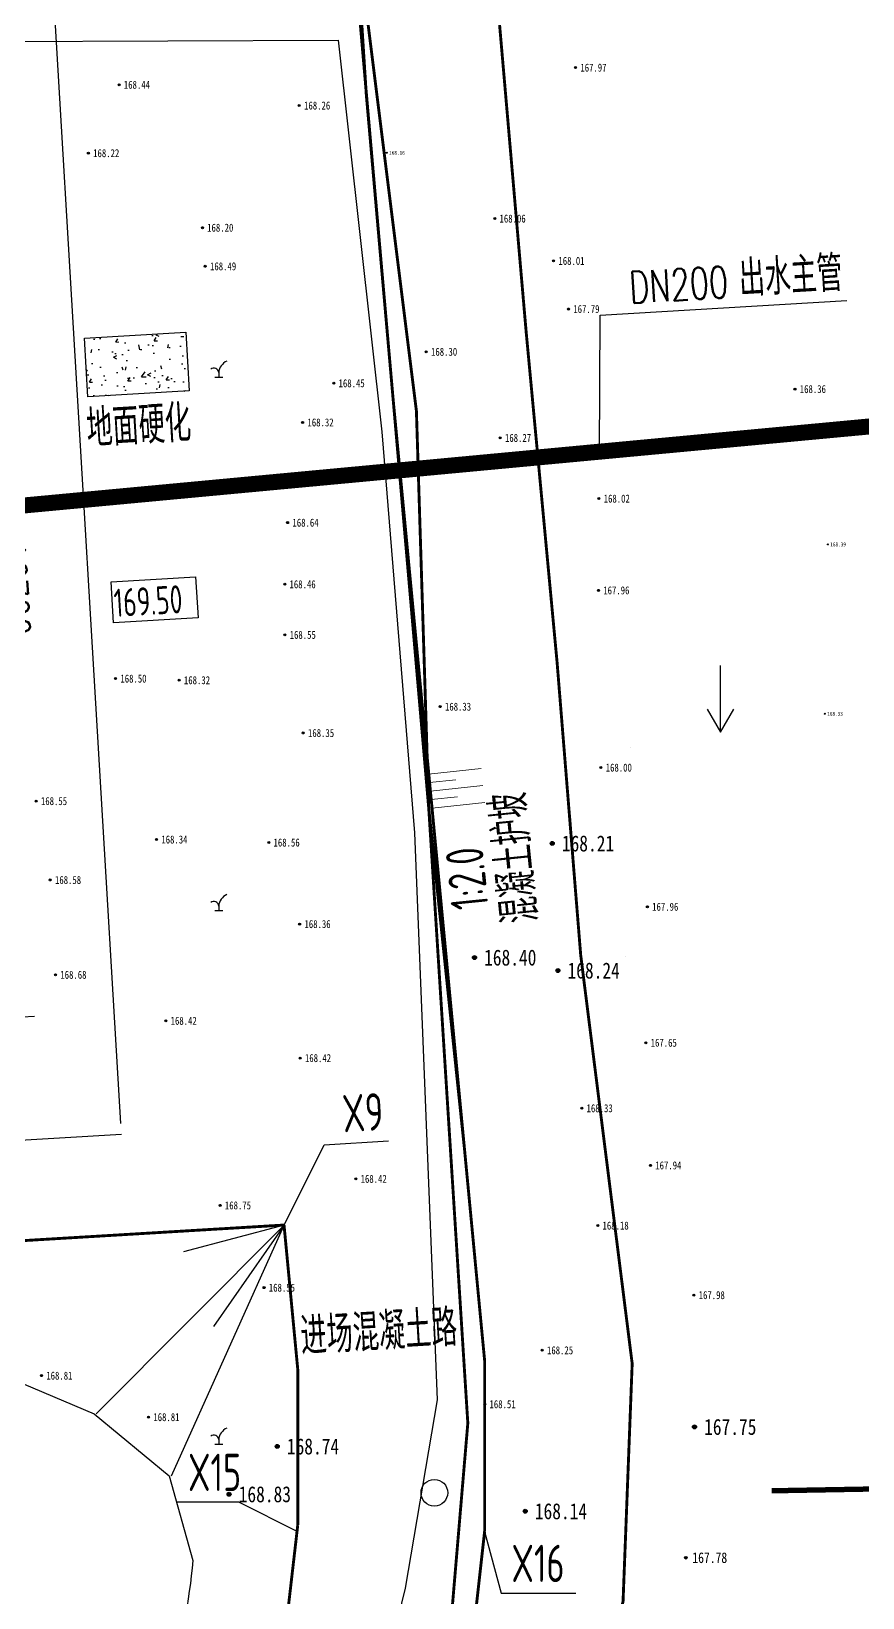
# Model space of a CAD drawing. Header units: millimetres. Extents: x -725 to 2274960, y -506 to 2980382.
# Drawn here: x 574360.82 to 574376.39, y 2880452.49 to 2880481.85 of the extents above; entities that cross this region are included whole.
import ezdxf
from ezdxf.enums import TextEntityAlignment as Align

# ---------------------------------------------------------------- set-up
doc = ezdxf.new("R2010")
doc.units = ezdxf.units.MM
doc.header["$LTSCALE"] = 1000
doc.linetypes.add('DASH', pattern=[0.35, 0.25, -0.1])
for name, color, linetype in [('DIM_COOR', 3, 'Continuous'), ('DIM_LEAD', 3, 'Continuous'), ('DLSS', 8, 'Continuous'), ('GCD', 8, 'Continuous'), ('GXYZ', 8, 'Continuous'), ('SXSS', 5, 'Continuous'), ('TWT_DIM', 3, 'Continuous'), ('YHG_文字', 7, 'Continuous'), ('YHJ_剖面_梁板', 4, 'Continuous'), ('ZBTZ', 8, 'Continuous')]:
    doc.layers.add(name, color=color, linetype=linetype)
doc.layers.add('文字', color=4, linetype='Continuous', lineweight=0)
doc.layers.add('管', color=1, linetype='Continuous', lineweight=30)
doc.styles.add('_TCH_DIM', font='SIMPLEX', dxfattribs={"bigfont": 'GBCBIG'})
doc.styles.add('_TCH_DIM_T3', font='SIMPLEX', dxfattribs={"width": 0.705882, "bigfont": 'GBCBIG'})
doc.styles.add('TSSD_Rein', font='tssdeng.shx', dxfattribs={"width": 0.7, "bigfont": 'hztxt.shx'})
doc.linetypes.add('1161', pattern='A,0,[149,AAA.SHX,S=0.15,R=0,X=0,Y=0],-1.6', length=1.6)
doc.dimstyles.new('_TWT_ARCH_M_M&&0', dxfattribs={"dimtxt": 0.595, "dimasz": 0.2, "dimexe": 0.5, "dimexo": 0.6, "dimgap": 0.2525, "dimtad": 1, "dimdec": 0, "dimlfac": 1000, "dimzin": 0, "dimdsep": 46, "dimtxsty": '_TCH_DIM_T3', "dimblk": 'ARCHTICK', "dimcen": 0.09, "dimclrt": 7, "dimazin": 2, "dimtfac": 1, "dimtdec": 0, "dimtix": 1, "dimtmove": 2, "dimatfit": 3, "dimfxl": 75, "dimtolj": 1, "dimtzin": 0, "dimarcsym": 0})

# ---------------------------------------------------------------- blocks, each defined once
blk = doc.blocks.new('gc170')
at = {"linetype": 'Continuous'}
blk.add_circle((0, 0), 0.5, dxfattribs=at)
blk = doc.blocks.new('gc120')
for p, q in [((0, 0), (0, 2.5)), ((-0.5, 0.866), (0, 0)), ((0, 0), (0.5, 0.866))]:
    blk.add_line(p, q)
blk = doc.blocks.new('gc200')
h = blk.add_hatch(color=256)
edge = h.paths.add_edge_path()
edge.add_arc((0, 0), 0.25, 0, 360)
blk.add_circle((0, 0), 0.25)
blk = doc.blocks.new('GFSDAFSAFSDAGDS')
at = {"layer": '文字'}
for p, q in [((2454556, 2893653), (2455545, 2893653)), ((2455050, 2893493), (2455545, 2893493)), ((2454556, 2893332), (2455545, 2893332)), ((2455050, 2893172), (2455545, 2893172)), ((2454556, 2893012), (2455545, 2893012))]:
    blk.add_line(p, q, dxfattribs=at)
blk = doc.blocks.new('_ArchTick')
at = {"color": 0, "linetype": 'ByBlock', "const_width": 0.4}
blk.add_lwpolyline([(-0.5, -0.5), (0.5, 0.5)], dxfattribs=at)
blk = doc.blocks.new('*D200')
at = {"layer": 'Defpoints', "color": 0, "linetype": 'Continuous', "transparency": 16777216}
for p in [(574357.767, 2880479.932), (574360.384, 2880463.358), (574358.756, 2880463.261)]:
    blk.add_point(p, dxfattribs=at)
at = {"layer": 'TWT_DIM', "color": 0, "linetype": 'Continuous', "lineweight": -2, "transparency": 16777216}
for p, q in [((574358.366, 2880479.967), (574359.894, 2880480.058)), ((574359.395, 2880480.029), (574360.384, 2880463.358)), ((574359.355, 2880463.297), (574360.884, 2880463.388))]:
    blk.add_line(p, q, dxfattribs=at)
at = {"layer": 'TWT_DIM', "color": 0, "linetype": 'Continuous', "lineweight": -2, "transparency": 16777216, "xscale": 0.2, "yscale": 0.2, "zscale": 0.2}
for p, rotation in [((574359.395, 2880480.029), 93.39577539957217), ((574360.384, 2880463.358), 273.3957753995722)]:
    blk.add_blockref('_ArchTick', p, dxfattribs=dict(at, rotation=rotation))
at = {"layer": 'TWT_DIM', "color": 7, "linetype": 'Continuous', "transparency": 16777216, "insert": (574360.458, 2880471.403), "char_height": 0.595, "attachment_point": 5, "rotation": 273.3958, "style": '_TCH_DIM_T3'}
blk.add_mtext('\\A1;16700', dxfattribs=at)

msp = doc.modelspace()

# ---------------------------------------------------------------- hatches: boundary and pattern name
h = msp.add_hatch()
h.set_pattern_fill('混凝土', color=8, scale=0.1, angle=3.4)
h.set_pattern_definition([(56.800000016, (3.0305, 0.18005), (0.71964472346, 0.02261574654), [0.075, -0.825]), (1.800000016, (3.0305, 0.18005), (-0.22683782225, 0.73047213566), [0.06, -0.66]), (107.251400016, (3.0905, 0.1819), (0.49280748426, 0.75308749183), [0.06374019, -0.701142112]), (52.984200016, (3.00685, 0.3786), (1.07933165826, -0.03798909656), [0.1125, -1.2375]), (103.435600016, (3.0968, 0.3755), (0.8127484065, 1.07793322023), [0.095610288, -1.051713]), (357.984200016, (3.0068, 0.3786), (0.812747565, 1.0779338551), [0.09, -0.99]), (27.800000016, (3.11206, 0.34083), (0.64037978876, -0.32911050748), [0.075, -0.825]), (332.800000016, (3.1121, 0.3408), (0.15574308903, 0.74885848383), [0.06, -0.66]), (78.251400016, (3.1654, 0.3134), (0.79612319848, 0.41974735226), [0.06374019, -0.701142112]), (44.300000016, (3.03053, 0.18005), (-0.0273416365, 0.33199188983), [0, -0.652, 0, -0.67, 0, -0.6625]), (14.300000016, (3.03053, 0.18005), (0.21451906496, 0.422785703128), [0, -0.382, 0, -0.637, 0, -0.2525]), (334.300000016, (2.8091, 0.15364), (0.53273785288, 0.040810485294), [0, -0.25, 0, -0.78, 0, -1.035]), (324.300000016, (2.7098, 0.1418), (0.56723092376, 0.16845235152), [0, -0.325, 0, -0.518, 0, -0.735])])
h.paths.add_polyline_path([(574361.8166, 2880476.0918), (574363.7163, 2880476.2047), (574363.7814, 2880475.1079), (574361.8818, 2880474.995)])

# ---------------------------------------------------------------- linework, layer by layer
at = {"color": 8, "linetype": 'Continuous', "lineweight": -3}
for p, q in [((574364.3321, 2880475.449, 162.2708), (574364.3321, 2880475.3657, 162.2708)), ((574364.2571, 2880475.3657, 162.2708), (574364.4071, 2880475.3657, 162.2708)), ((574364.3321, 2880465.449, 163.0127), (574364.3321, 2880465.3657, 163.0127)), ((574364.2571, 2880465.3657, 163.0127), (574364.4071, 2880465.3657, 163.0127)), ((574364.3321, 2880455.449, 162.8464), (574364.3321, 2880455.3657, 162.8464)), ((574364.2571, 2880455.3657, 162.8464), (574364.4071, 2880455.3657, 162.8464))]:
    msp.add_line(p, q, dxfattribs=at)
at = {"color": 8, "lineweight": -3}
for centre, major_axis, start_param, end_param in [((574364.2386, 2880475.4407, 162.2708), (0.0664, 0.0664), 5.5868072, 7.7135819), ((574364.6075, 2880475.4186, 162.2708), (-0.1959, 0.1959), -0.3156866, 0.6755213), ((574364.2386, 2880465.4407, 163.0127), (0.0664, 0.0664), 5.5868072, 7.7135819), ((574364.6075, 2880465.4186, 163.0127), (-0.1959, 0.1959), -0.3156866, 0.6755213), ((574364.2386, 2880455.4407, 162.8464), (0.0664, 0.0664), 5.5868072, 7.7135819), ((574364.6075, 2880455.4186, 162.8464), (-0.1959, 0.1959), -0.3156866, 0.6755213)]:
    msp.add_ellipse(centre, major_axis=major_axis, ratio=1, start_param=start_param, end_param=end_param, dxfattribs=at)
at = {"layer": 'DIM_COOR', "color": 3}
for p, q in [((574371.4758, 2880476.5268), (574376.1013, 2880476.8016)), ((574371.4628, 2880473.9123), (574371.4758, 2880476.5268))]:
    msp.add_line(p, q, dxfattribs=at)
at = {"layer": 'DIM_COOR', "color": 3, "lineweight": -2, "const_width": 0.08}
msp.add_lwpolyline([(574371.465, 2880473.8724, 1), (574371.4606, 2880473.9522, 1)], format="xyb", close=True, dxfattribs=at)
at = {"layer": 'DIM_LEAD'}
for p, q in [((574366.3094, 2880460.9739), (574367.5147, 2880461.0455)), ((574365.5563, 2880459.4698), (574366.3094, 2880460.9739)), ((574364.707, 2880454.274), (574363.5477, 2880454.274)), ((574365.8048, 2880453.7267), (574364.707, 2880454.274)), ((574369.3134, 2880453.7267), (574369.6239, 2880452.5679)), ((574369.6239, 2880452.5679), (574371.0248, 2880452.5679))]:
    msp.add_line(p, q, dxfattribs=at)
at = {"layer": 'DLSS', "color": 4, "linetype": 'Continuous', "const_width": 0.054, "flags": 128}
for points in [[(574346.6099, 2880482.27), (574366.8857, 2880483.9782), (574367.0972, 2880480.6597), (574367.6226, 2880474.6898), (574368.2673, 2880467.2795), (574368.9385, 2880460.8742)], [(574365.5563, 2880459.4698), (574348.0251, 2880458.4217), (574346.6099, 2880482.27)]]:
    msp.add_lwpolyline(points, dxfattribs=at)
at = {"layer": 'DLSS', "color": 8, "linetype": 'Continuous', "const_width": 0.054, "flags": 128}
for points, elevation in [([(574366.8805, 2880483.9778), (574368.036, 2880474.7285), (574368.2673, 2880467.2795), (574368.999, 2880455.7573), (574368.6132, 2880451.1885), (574367.0643, 2880446.1121), (574364.8073, 2880442.2896), (574360.4707, 2880437.0701), (574357.7868, 2880433.9836), (574355.2308, 2880431.4189), (574354.4106, 2880427.6954), (574354.3379, 2880423.243)], 162.2635), ([(574359.2228, 2880425.4819), (574358.2698, 2880427.8717), (574359.2563, 2880431.7077), (574363.2207, 2880435.9326), (574367.6088, 2880441.19), (574369.8975, 2880445.9389), (574371.9064, 2880452.4099), (574372.0776, 2880456.873), (574371.1134, 2880464.5291), (574370.6704, 2880470.0239), (574370.0912, 2880476.2164), (574369.4048, 2880484.1533)], 162.4274)]:
    msp.add_lwpolyline(points, dxfattribs=dict(at, elevation=elevation))
at = {"layer": 'DLSS', "color": 4, "linetype": 'Continuous', "const_width": 0.054, "elevation": 162.4274, "flags": 128}
for points in [[(574366.8144, 2880483.9293), (574367.6033, 2880474.9095), (574369.3134, 2880456.9323), (574369.3134, 2880453.7267, -0.1597663), (574363.3736, 2880438.9452, 0.2592604), (574358.8803, 2880425.3007, 0.2592604)], [(574365.5563, 2880459.4698), (574365.8134, 2880456.7662), (574365.8134, 2880453.8451, -0.1561449), (574360.8234, 2880441.3523, 0.2026448), (574354.3379, 2880423.243)]]:
    msp.add_lwpolyline(points, format="xyb", dxfattribs=at)
at = {"layer": 'SXSS', "linetype": 'Continuous', "elevation": 161.8079, "flags": 128}
for points in [[(574370.9339, 2880472.8882, 0.00000216, 0.00000216, 0), (574371.7075, 2880466.771, 0.00000216, 0.00000216, 0), (574372.543, 2880459.0351, 0.00000216, 0.00000216, 0), (574373.1047, 2880454.8352, 0.00000216, 0.00000216, 0), (574373.0764, 2880454.2357, 0.00000216, 0.00000216, 0), (574371.9129, 2880449.4063, 0.00000216, 0.00000216, 0), (574371.0065, 2880446.8567, 0.00000216, 0.00000216, 0), (574369.9768, 2880444.3642, 0.00000216, 0.00000216, 0), (574368.2994, 2880440.8784, 0.00000216, 0.00000216, 0), (574366.2885, 2880437.4863, 0.00000216, 0.00000216, 0), (574364.0156, 2880433.2576, 0.00000216, 0.00000216, 0), (574361.7755, 2880428.7237, 0.00000216, 0.00000216, 0), (574376.4349, 2880427.8509, 0.00000216, 0.00000216, 0), (574385.7516, 2880427.5636, 0.00000216, 0.00000216, 0), (574390.5759, 2880427.4419, 0.00000216, 0.00000216, 0), (574393.629, 2880427.6145, 0.00000216, 0.00000216, 0), (574397.2561, 2880428.954, 0.00000216, 0.00000216, 0), (574399.2874, 2880430.3843, 0.00000216, 0.00000216, 0), (574401.1267, 2880432.012, 0.00000216, 0.00000216, 0), (574403.2319, 2880434.7388, 0.00000216, 0.00000216, 0), (574405.6989, 2880439.5597, 0.00000216, 0.00000216, 0), (574410.4932, 2880451.9572, 0.00000216, 0.00000216, 0)], [(574371.4663, 2880472.9555, 0.00000216, 0.00000216, 0), (574372.2406, 2880466.8335, 0.00000216, 0.00000216, 0), (574373.0759, 2880459.0995, 0.00000216, 0.00000216, 0), (574373.6431, 2880454.8583, 0.00000216, 0.00000216, 0), (574373.61, 2880454.1595, 0.00000216, 0.00000216, 0), (574372.428, 2880449.2532, 0.00000216, 0.00000216, 0), (574371.5077, 2880446.6643, 0.00000216, 0.00000216, 0), (574370.467, 2880444.1452, 0.00000216, 0.00000216, 0), (574368.7729, 2880440.6247, 0.00000216, 0.00000216, 0), (574366.7559, 2880437.2223, 0.00000216, 0.00000216, 0), (574364.4927, 2880433.0116, 0.00000216, 0.00000216, 0), (574362.6151, 2880429.2113, 0.00000216, 0.00000216, 0), (574376.4591, 2880428.387, 0.00000216, 0.00000216, 0), (574385.7666, 2880428.1, 0.00000216, 0.00000216, 0), (574390.5675, 2880427.9789, 0.00000216, 0.00000216, 0), (574393.5184, 2880428.1458, 0.00000216, 0.00000216, 0), (574397.0044, 2880429.4332, 0.00000216, 0.00000216, 0), (574398.954, 2880430.8059, 0.00000216, 0.00000216, 0), (574400.7329, 2880432.3802, 0.00000216, 0.00000216, 0), (574402.7767, 2880435.0275, 0.00000216, 0.00000216, 0), (574405.2143, 2880439.7908, 0.00000216, 0.00000216, 0), (574409.7626, 2880451.6629, 0.00000216, 0.00000216, 0)]]:
    msp.add_lwpolyline(points, format="xyseb", dxfattribs=at)
at = {"layer": 'YHJ_剖面_梁板', "color": 8, "linetype": 'DASH', "ltscale": 5}
msp.add_lwpolyline([(574362.4969, 2880461.3735), (574361.2382, 2880482.5589), (574346.7914, 2880481.7006), (574337.2056, 2880483.7787), (574329.8959, 2880483.9267), (574325.8414, 2880483.6858), (574327.1261, 2880462.0616), (574341.6396, 2880462.9238), (574346.9792, 2880460.2499), (574362.5088, 2880461.1726)], dxfattribs=at)
at = {"layer": 'YHJ_剖面_梁板', "color": 42, "elevation": 162.4274}
msp.add_lwpolyline([(574369.4048, 2880484.1533), (574369.7673, 2880479.9614), (574370.3808, 2880473.1202), (574370.9243, 2880467.0589), (574371.1134, 2880464.5291), (574371.437, 2880461.9593), (574372.0776, 2880456.873), (574371.9064, 2880452.4099), (574370.4739, 2880447.6617), (574368.3867, 2880443.4703), (574365.3888, 2880439.4093), (574363.482, 2880437.0418), (574360.7869, 2880432.3737), (574359.6329, 2880428.9927), (574358.8803, 2880425.3007)], dxfattribs=at)
at = {"layer": 'YHJ_剖面_梁板'}
msp.add_lwpolyline([(574361.8166, 2880476.0918), (574363.7163, 2880476.2047), (574363.7814, 2880475.1079), (574361.8818, 2880474.995)], close=True, dxfattribs=at)
at = {"layer": 'YHJ_剖面_梁板', "color": 3}
msp.add_lwpolyline([(574362.3154, 2880471.5283), (574363.8991, 2880471.6224), (574363.945, 2880470.8496), (574362.3613, 2880470.7555)], close=True, dxfattribs=at)
at = {"layer": 'YHJ_剖面_梁板', "elevation": 162.4274}
msp.add_lwpolyline([(574365.5563, 2880459.4698), (574362.0405, 2880455.9312)], dxfattribs=at)
at = {"layer": 'YHJ_剖面_梁板'}
for points in [[(574363.4502, 2880454.772), (574365.5563, 2880459.4698)], [(574365.5563, 2880459.4698), (574363.6744, 2880458.9656)], [(574365.5563, 2880459.4698), (574364.234, 2880457.5687)]]:
    msp.add_lwpolyline(points, dxfattribs=at)
at = {"layer": 'YHJ_剖面_梁板', "color": 42}
msp.add_lwpolyline([(574340.6064, 2880458.412), (574344.5472, 2880456.9749), (574358.5458, 2880457.3924), (574361.998, 2880455.9287), (574363.4077, 2880454.7695)], dxfattribs=at)
msp.add_lwpolyline([(574363.4077, 2880454.7695), (574363.8488, 2880453.179, -0.0901909), (574362.6147, 2880448.7779), (574361.0053, 2880445.9902), (574356.8944, 2880439.0833), (574354.1096, 2880431.8814), (574353.182, 2880426.192), (574354.3379, 2880423.243)], format="xyb", dxfattribs=at)
at = {"layer": 'YHJ_剖面_梁板'}
msp.add_circle((589254.9496, 2837256.879), 143124.932, dxfattribs=at)
at = {"layer": 'ZBTZ', "linetype": '1161'}
for p, q in [((574344.3321, 2880481.5885, 162.3343), (574366.5682, 2880481.679, 162.3343)), ((574366.5682, 2880481.679, 162.3343), (574367.3877, 2880474.3362, 162.3343)), ((574367.3877, 2880474.3362, 162.3343), (574368.0016, 2880466.8244, 162.3343)), ((574368.0016, 2880466.8244, 162.3343), (574368.4233, 2880456.192, 162.3343)), ((574368.4233, 2880456.192, 162.3343), (574367.8232, 2880452.6624, 162.3343)), ((574367.8232, 2880452.6624, 162.3343), (574366.1704, 2880445.9523, 162.3343))]:
    msp.add_line(p, q, dxfattribs=at)
at = {"layer": 'ZBTZ', "linetype": 'Continuous', "const_width": 0.1, "elevation": 161.9955, "flags": 128}
msp.add_lwpolyline([(574374.6897, 2880454.4887), (574409.8999, 2880455.1167)], dxfattribs=at)
at = {"layer": '管', "color": 8, "linetype": 'Continuous', "lineweight": -2, "const_width": 0.3}
msp.add_lwpolyline([(574357.1863, 2880472.6307), (574380.6907, 2880474.8288)], dxfattribs=at)

# ---------------------------------------------------------------- block references
at = {"layer": 'GCD', "linetype": 'Continuous'}
ref = msp.add_blockref('gc200', (574371.017, 2880481.165, 167.972), dxfattribs=dict(at, xscale=0.075, yscale=0.075, zscale=0.075))
ref.add_attrib('height', '167.97', dxfattribs={"linetype": 'Continuous', "height": 0.15, "width": 0.8}).set_placement((574371.107, 2880481.165, 167.972), align=Align.MIDDLE_LEFT)
ref = msp.add_blockref('gc200', (574362.466, 2880480.844, 168.44), dxfattribs=dict(at, xscale=0.075, yscale=0.075, zscale=0.075))
ref.add_attrib('height', '168.44', dxfattribs={"linetype": 'Continuous', "height": 0.15, "width": 0.8}).set_placement((574362.556, 2880480.844, 168.44), align=Align.MIDDLE_LEFT)
ref = msp.add_blockref('gc200', (574365.842, 2880480.455, 168.262), dxfattribs=dict(at, xscale=0.075, yscale=0.075, zscale=0.075))
ref.add_attrib('height', '168.26', dxfattribs={"linetype": 'Continuous', "height": 0.15, "width": 0.8}).set_placement((574365.932, 2880480.455, 168.262), align=Align.MIDDLE_LEFT)
ref = msp.add_blockref('gc200', (574361.891, 2880479.562, 168.22), dxfattribs=dict(at, xscale=0.075, yscale=0.075, zscale=0.075))
ref.add_attrib('height', '168.22', dxfattribs={"linetype": 'Continuous', "height": 0.15, "width": 0.8}).set_placement((574361.981, 2880479.562, 168.22), align=Align.MIDDLE_LEFT)
ref = msp.add_blockref('gc200', (574367.479, 2880479.569, 168.162), dxfattribs=dict(at, xscale=0.0375, yscale=0.0375, zscale=0.0375))
ref.add_attrib('height', '168.16', dxfattribs={"linetype": 'Continuous', "height": 0.075, "width": 0.8}).set_placement((574367.524, 2880479.569, 168.162), align=Align.MIDDLE_LEFT)
ref = msp.add_blockref('gc200', (574369.503, 2880478.336, 168.064), dxfattribs=dict(at, xscale=0.075, yscale=0.075, zscale=0.075))
ref.add_attrib('height', '168.06', dxfattribs={"linetype": 'Continuous', "height": 0.15, "width": 0.8}).set_placement((574369.593, 2880478.336, 168.064), align=Align.MIDDLE_LEFT)
ref = msp.add_blockref('gc200', (574364.027, 2880478.165, 168.202), dxfattribs=dict(at, xscale=0.075, yscale=0.075, zscale=0.075))
ref.add_attrib('height', '168.20', dxfattribs={"linetype": 'Continuous', "height": 0.15, "width": 0.8}).set_placement((574364.117, 2880478.165, 168.202), align=Align.MIDDLE_LEFT)
ref = msp.add_blockref('gc200', (574364.08, 2880477.441, 168.485), dxfattribs=dict(at, xscale=0.075, yscale=0.075, zscale=0.075))
ref.add_attrib('height', '168.49', dxfattribs={"linetype": 'Continuous', "height": 0.15, "width": 0.8}).set_placement((574364.17, 2880477.441, 168.485), align=Align.MIDDLE_LEFT)
ref = msp.add_blockref('gc200', (574370.606, 2880477.543, 168.01), dxfattribs=dict(at, xscale=0.075, yscale=0.075, zscale=0.075))
ref.add_attrib('height', '168.01', dxfattribs={"linetype": 'Continuous', "height": 0.15, "width": 0.8}).set_placement((574370.696, 2880477.543, 168.01), align=Align.MIDDLE_LEFT)
ref = msp.add_blockref('gc200', (574370.885, 2880476.64, 167.785), dxfattribs=dict(at, xscale=0.075, yscale=0.075, zscale=0.075))
ref.add_attrib('height', '167.79', dxfattribs={"linetype": 'Continuous', "height": 0.15, "width": 0.8}).set_placement((574370.975, 2880476.64, 167.785), align=Align.MIDDLE_LEFT)
ref = msp.add_blockref('gc200', (574368.22, 2880475.839, 168.302), dxfattribs=dict(at, xscale=0.075, yscale=0.075, zscale=0.075))
ref.add_attrib('height', '168.30', dxfattribs={"linetype": 'Continuous', "height": 0.15, "width": 0.8}).set_placement((574368.31, 2880475.839, 168.302), align=Align.MIDDLE_LEFT)
ref = msp.add_blockref('gc200', (574366.488, 2880475.249, 168.454), dxfattribs=dict(at, xscale=0.075, yscale=0.075, zscale=0.075))
ref.add_attrib('height', '168.45', dxfattribs={"linetype": 'Continuous', "height": 0.15, "width": 0.8}).set_placement((574366.578, 2880475.249, 168.454), align=Align.MIDDLE_LEFT)
ref = msp.add_blockref('gc200', (574375.127, 2880475.14, 168.361), dxfattribs=dict(at, xscale=0.075, yscale=0.075, zscale=0.075))
ref.add_attrib('height', '168.36', dxfattribs={"linetype": 'Continuous', "height": 0.15, "width": 0.8}).set_placement((574375.217, 2880475.14, 168.361), align=Align.MIDDLE_LEFT)
ref = msp.add_blockref('gc200', (574365.905, 2880474.515, 168.317), dxfattribs=dict(at, xscale=0.075, yscale=0.075, zscale=0.075))
ref.add_attrib('height', '168.32', dxfattribs={"linetype": 'Continuous', "height": 0.15, "width": 0.8}).set_placement((574365.995, 2880474.515, 168.317), align=Align.MIDDLE_LEFT)
ref = msp.add_blockref('gc200', (574369.605, 2880474.225, 168.268), dxfattribs=dict(at, xscale=0.075, yscale=0.075, zscale=0.075))
ref.add_attrib('height', '168.27', dxfattribs={"linetype": 'Continuous', "height": 0.15, "width": 0.8}).set_placement((574369.695, 2880474.225, 168.268), align=Align.MIDDLE_LEFT)
ref = msp.add_blockref('gc200', (574371.454, 2880473.087, 168.015), dxfattribs=dict(at, xscale=0.075, yscale=0.075, zscale=0.075))
ref.add_attrib('height', '168.02', dxfattribs={"linetype": 'Continuous', "height": 0.15, "width": 0.8}).set_placement((574371.544, 2880473.087, 168.015), align=Align.MIDDLE_LEFT)
ref = msp.add_blockref('gc200', (574365.624, 2880472.636, 168.644), dxfattribs=dict(at, xscale=0.075, yscale=0.075, zscale=0.075))
ref.add_attrib('height', '168.64', dxfattribs={"linetype": 'Continuous', "height": 0.15, "width": 0.8}).set_placement((574365.714, 2880472.636, 168.644), align=Align.MIDDLE_LEFT)
ref = msp.add_blockref('gc200', (574375.743, 2880472.228, 168.39), dxfattribs=dict(at, xscale=0.0375, yscale=0.0375, zscale=0.0375))
ref.add_attrib('height', '168.39', dxfattribs={"linetype": 'Continuous', "height": 0.075, "width": 0.8}).set_placement((574375.788, 2880472.228, 168.39), align=Align.MIDDLE_LEFT)
ref = msp.add_blockref('gc200', (574365.569, 2880471.481, 168.464), dxfattribs=dict(at, xscale=0.075, yscale=0.075, zscale=0.075))
ref.add_attrib('height', '168.46', dxfattribs={"linetype": 'Continuous', "height": 0.15, "width": 0.8}).set_placement((574365.659, 2880471.481, 168.464), align=Align.MIDDLE_LEFT)
ref = msp.add_blockref('gc200', (574371.446, 2880471.367, 167.964), dxfattribs=dict(at, xscale=0.075, yscale=0.075, zscale=0.075))
ref.add_attrib('height', '167.96', dxfattribs={"linetype": 'Continuous', "height": 0.15, "width": 0.8}).set_placement((574371.536, 2880471.367, 167.964), align=Align.MIDDLE_LEFT)
ref = msp.add_blockref('gc200', (574365.572, 2880470.533, 168.546), dxfattribs=dict(at, xscale=0.075, yscale=0.075, zscale=0.075))
ref.add_attrib('height', '168.55', dxfattribs={"linetype": 'Continuous', "height": 0.15, "width": 0.8}).set_placement((574365.662, 2880470.533, 168.546), align=Align.MIDDLE_LEFT)
ref = msp.add_blockref('gc200', (574362.401, 2880469.713, 168.496), dxfattribs=dict(at, xscale=0.075, yscale=0.075, zscale=0.075))
ref.add_attrib('height', '168.50', dxfattribs={"linetype": 'Continuous', "height": 0.15, "width": 0.8}).set_placement((574362.491, 2880469.713, 168.496), align=Align.MIDDLE_LEFT)
ref = msp.add_blockref('gc200', (574363.591, 2880469.683, 168.318), dxfattribs=dict(at, xscale=0.075, yscale=0.075, zscale=0.075))
ref.add_attrib('height', '168.32', dxfattribs={"linetype": 'Continuous', "height": 0.15, "width": 0.8}).set_placement((574363.681, 2880469.683, 168.318), align=Align.MIDDLE_LEFT)
ref = msp.add_blockref('gc200', (574368.481, 2880469.187, 168.327), dxfattribs=dict(at, xscale=0.075, yscale=0.075, zscale=0.075))
ref.add_attrib('height', '168.33', dxfattribs={"linetype": 'Continuous', "height": 0.15, "width": 0.8}).set_placement((574368.571, 2880469.187, 168.327), align=Align.MIDDLE_LEFT)
ref = msp.add_blockref('gc200', (574375.685, 2880469.053, 168.333), dxfattribs=dict(at, xscale=0.0375, yscale=0.0375, zscale=0.0375))
ref.add_attrib('height', '168.33', dxfattribs={"linetype": 'Continuous', "height": 0.075, "width": 0.8}).set_placement((574375.73, 2880469.053, 168.333), align=Align.MIDDLE_LEFT)
ref = msp.add_blockref('gc200', (574365.915, 2880468.693, 168.352), dxfattribs=dict(at, xscale=0.075, yscale=0.075, zscale=0.075))
ref.add_attrib('height', '168.35', dxfattribs={"linetype": 'Continuous', "height": 0.15, "width": 0.8}).set_placement((574366.005, 2880468.693, 168.352), align=Align.MIDDLE_LEFT)
ref = msp.add_blockref('gc200', (574371.492, 2880468.045, 167.995), dxfattribs=dict(at, xscale=0.075, yscale=0.075, zscale=0.075))
ref.add_attrib('height', '168.00', dxfattribs={"linetype": 'Continuous', "height": 0.15, "width": 0.8}).set_placement((574371.582, 2880468.045, 167.995), align=Align.MIDDLE_LEFT)
ref = msp.add_blockref('gc200', (574360.913, 2880467.417, 168.548), dxfattribs=dict(at, xscale=0.075, yscale=0.075, zscale=0.075))
ref.add_attrib('height', '168.55', dxfattribs={"linetype": 'Continuous', "height": 0.15, "width": 0.8}).set_placement((574361.003, 2880467.417, 168.548), align=Align.MIDDLE_LEFT)
ref = msp.add_blockref('gc200', (574363.168, 2880466.697, 168.343), dxfattribs=dict(at, xscale=0.075, yscale=0.075, zscale=0.075))
ref.add_attrib('height', '168.34', dxfattribs={"linetype": 'Continuous', "height": 0.15, "width": 0.8}).set_placement((574363.258, 2880466.697, 168.343), align=Align.MIDDLE_LEFT)
ref = msp.add_blockref('gc200', (574365.27, 2880466.64, 168.564), dxfattribs=dict(at, xscale=0.075, yscale=0.075, zscale=0.075))
ref.add_attrib('height', '168.56', dxfattribs={"linetype": 'Continuous', "height": 0.15, "width": 0.8}).set_placement((574365.36, 2880466.64, 168.564), align=Align.MIDDLE_LEFT)
ref = msp.add_blockref('gc200', (574370.58, 2880466.623, 168.212), dxfattribs=dict(at, xscale=0.15, yscale=0.15, zscale=0.15))
ref.add_attrib('height', '168.21', dxfattribs={"linetype": 'Continuous', "height": 0.3, "width": 0.8}).set_placement((574370.76, 2880466.623, 168.212), align=Align.MIDDLE_LEFT)
ref = msp.add_blockref('gc200', (574361.176, 2880465.938, 168.575), dxfattribs=dict(at, xscale=0.075, yscale=0.075, zscale=0.075))
ref.add_attrib('height', '168.58', dxfattribs={"linetype": 'Continuous', "height": 0.15, "width": 0.8}).set_placement((574361.266, 2880465.938, 168.575), align=Align.MIDDLE_LEFT)
ref = msp.add_blockref('gc200', (574372.3621, 2880465.4361, 83.9795), dxfattribs=dict(at, xscale=0.075, yscale=0.075, zscale=0.075))
ref.add_attrib('height', '167.96', dxfattribs={"linetype": 'Continuous', "height": 0.15, "width": 0.8}).set_placement((574372.4521, 2880465.4361, 83.9795), align=Align.MIDDLE_LEFT)
ref = msp.add_blockref('gc200', (574365.849, 2880465.112, 168.357), dxfattribs=dict(at, xscale=0.075, yscale=0.075, zscale=0.075))
ref.add_attrib('height', '168.36', dxfattribs={"linetype": 'Continuous', "height": 0.15, "width": 0.8}).set_placement((574365.939, 2880465.112, 168.357), align=Align.MIDDLE_LEFT)
ref = msp.add_blockref('gc200', (574369.124, 2880464.484, 168.399), dxfattribs=dict(at, xscale=0.15, yscale=0.15, zscale=0.15))
ref.add_attrib('height', '168.40', dxfattribs={"linetype": 'Continuous', "height": 0.3, "width": 0.8}).set_placement((574369.304, 2880464.484, 168.399), align=Align.MIDDLE_LEFT)
ref = msp.add_blockref('gc200', (574361.276, 2880464.161, 168.679), dxfattribs=dict(at, xscale=0.075, yscale=0.075, zscale=0.075))
ref.add_attrib('height', '168.68', dxfattribs={"linetype": 'Continuous', "height": 0.15, "width": 0.8}).set_placement((574361.366, 2880464.161, 168.679), align=Align.MIDDLE_LEFT)
ref = msp.add_blockref('gc200', (574370.686, 2880464.241, 168.243), dxfattribs=dict(at, xscale=0.15, yscale=0.15, zscale=0.15))
ref.add_attrib('height', '168.24', dxfattribs={"linetype": 'Continuous', "height": 0.3, "width": 0.8}).set_placement((574370.866, 2880464.241, 168.243), align=Align.MIDDLE_LEFT)
ref = msp.add_blockref('gc200', (574363.342, 2880463.299, 168.424), dxfattribs=dict(at, xscale=0.075, yscale=0.075, zscale=0.075))
ref.add_attrib('height', '168.42', dxfattribs={"linetype": 'Continuous', "height": 0.15, "width": 0.8}).set_placement((574363.432, 2880463.299, 168.424), align=Align.MIDDLE_LEFT)
ref = msp.add_blockref('gc200', (574372.3338, 2880462.8872, 83.8235), dxfattribs=dict(at, xscale=0.075, yscale=0.075, zscale=0.075))
ref.add_attrib('height', '167.65', dxfattribs={"linetype": 'Continuous', "height": 0.15, "width": 0.8}).set_placement((574372.4238, 2880462.8872, 83.8235), align=Align.MIDDLE_LEFT)
ref = msp.add_blockref('gc200', (574365.858, 2880462.6, 168.419), dxfattribs=dict(at, xscale=0.075, yscale=0.075, zscale=0.075))
ref.add_attrib('height', '168.42', dxfattribs={"linetype": 'Continuous', "height": 0.15, "width": 0.8}).set_placement((574365.948, 2880462.6, 168.419), align=Align.MIDDLE_LEFT)
ref = msp.add_blockref('gc200', (574371.1333, 2880461.6597, 84.1665), dxfattribs=dict(at, xscale=0.075, yscale=0.075, zscale=0.075))
ref.add_attrib('height', '168.33', dxfattribs={"linetype": 'Continuous', "height": 0.15, "width": 0.8}).set_placement((574371.2233, 2880461.6597, 84.1665), align=Align.MIDDLE_LEFT)
ref = msp.add_blockref('gc200', (574366.9007, 2880460.3362, 84.212), dxfattribs=dict(at, xscale=0.075, yscale=0.075, zscale=0.075))
ref.add_attrib('height', '168.42', dxfattribs={"linetype": 'Continuous', "height": 0.15, "width": 0.8}).set_placement((574366.9907, 2880460.3362, 84.212), align=Align.MIDDLE_LEFT)
ref = msp.add_blockref('gc200', (574372.4198, 2880460.5889, 83.969), dxfattribs=dict(at, xscale=0.075, yscale=0.075, zscale=0.075))
ref.add_attrib('height', '167.94', dxfattribs={"linetype": 'Continuous', "height": 0.15, "width": 0.8}).set_placement((574372.5098, 2880460.5889, 83.969), align=Align.MIDDLE_LEFT)
ref = msp.add_blockref('gc200', (574364.3584, 2880459.8392, 84.373), dxfattribs=dict(at, xscale=0.075, yscale=0.075, zscale=0.075))
ref.add_attrib('height', '168.75', dxfattribs={"linetype": 'Continuous', "height": 0.15, "width": 0.8}).set_placement((574364.4484, 2880459.8392, 84.373), align=Align.MIDDLE_LEFT)
ref = msp.add_blockref('gc200', (574371.4321, 2880459.46, 84.0915), dxfattribs=dict(at, xscale=0.075, yscale=0.075, zscale=0.075))
ref.add_attrib('height', '168.18', dxfattribs={"linetype": 'Continuous', "height": 0.15, "width": 0.8}).set_placement((574371.5221, 2880459.46, 84.0915), align=Align.MIDDLE_LEFT)
ref = msp.add_blockref('gc200', (574365.1815, 2880458.2967, 84.274), dxfattribs=dict(at, xscale=0.075, yscale=0.075, zscale=0.075))
ref.add_attrib('height', '168.55', dxfattribs={"linetype": 'Continuous', "height": 0.15, "width": 0.8}).set_placement((574365.2715, 2880458.2967, 84.274), align=Align.MIDDLE_LEFT)
ref = msp.add_blockref('gc200', (574373.233, 2880458.157, 167.984), dxfattribs=dict(at, xscale=0.075, yscale=0.075, zscale=0.075))
ref.add_attrib('height', '167.98', dxfattribs={"linetype": 'Continuous', "height": 0.15, "width": 0.8}).set_placement((574373.323, 2880458.157, 167.984), align=Align.MIDDLE_LEFT)
ref = msp.add_blockref('gc200', (574370.3918, 2880457.1225, 84.1255), dxfattribs=dict(at, xscale=0.075, yscale=0.075, zscale=0.075))
ref.add_attrib('height', '168.25', dxfattribs={"linetype": 'Continuous', "height": 0.15, "width": 0.8}).set_placement((574370.4818, 2880457.1225, 84.1255), align=Align.MIDDLE_LEFT)
ref = msp.add_blockref('gc200', (574361.0133, 2880456.6474, 84.4045), dxfattribs=dict(at, xscale=0.075, yscale=0.075, zscale=0.075))
ref.add_attrib('height', '168.81', dxfattribs={"linetype": 'Continuous', "height": 0.15, "width": 0.8}).set_placement((574361.1033, 2880456.6474, 84.4045), align=Align.MIDDLE_LEFT)
ref = msp.add_blockref('gc200', (574369.3152, 2880456.1123, 165.4702), dxfattribs=dict(at, xscale=0.075, yscale=0.075, zscale=0.075))
ref.add_attrib('height', '168.51', dxfattribs={"linetype": 'Continuous', "height": 0.15, "width": 0.8}).set_placement((574369.4052, 2880456.1123, 165.4702), align=Align.MIDDLE_LEFT)
ref = msp.add_blockref('gc200', (574363.0187, 2880455.8696, 84.407), dxfattribs=dict(at, xscale=0.075, yscale=0.075, zscale=0.075))
ref.add_attrib('height', '168.81', dxfattribs={"linetype": 'Continuous', "height": 0.15, "width": 0.8}).set_placement((574363.1087, 2880455.8696, 84.407), align=Align.MIDDLE_LEFT)
ref = msp.add_blockref('gc200', (574373.245, 2880455.687, 167.748), dxfattribs=dict(at, xscale=0.15, yscale=0.15, zscale=0.15))
ref.add_attrib('height', '167.75', dxfattribs={"linetype": 'Continuous', "height": 0.3, "width": 0.8}).set_placement((574373.425, 2880455.687, 167.748), align=Align.MIDDLE_LEFT)
ref = msp.add_blockref('gc200', (574365.429, 2880455.32, 168.741), dxfattribs=dict(at, xscale=0.15, yscale=0.15, zscale=0.15))
ref.add_attrib('height', '168.74', dxfattribs={"linetype": 'Continuous', "height": 0.3, "width": 0.8}).set_placement((574365.609, 2880455.32, 168.741), align=Align.MIDDLE_LEFT)
ref = msp.add_blockref('gc200', (574364.527, 2880454.424, 168.831), dxfattribs=dict(at, xscale=0.15, yscale=0.15, zscale=0.15))
ref.add_attrib('height', '168.83', dxfattribs={"linetype": 'Continuous', "height": 0.3, "width": 0.8}).set_placement((574364.707, 2880454.424, 168.831), align=Align.MIDDLE_LEFT)
ref = msp.add_blockref('gc200', (574370.074, 2880454.106, 168.142), dxfattribs=dict(at, xscale=0.15, yscale=0.15, zscale=0.15))
ref.add_attrib('height', '168.14', dxfattribs={"linetype": 'Continuous', "height": 0.3, "width": 0.8}).set_placement((574370.254, 2880454.106, 168.142), align=Align.MIDDLE_LEFT)
ref = msp.add_blockref('gc200', (574373.084, 2880453.235, 167.777), dxfattribs=dict(at, xscale=0.1, yscale=0.1, zscale=0.1))
ref.add_attrib('height', '167.78', dxfattribs={"linetype": 'Continuous', "height": 0.2, "width": 0.8}).set_placement((574373.204, 2880453.235, 167.777), align=Align.MIDDLE_LEFT)
at = {"layer": 'GXYZ', "color": 2, "linetype": 'Continuous', "xscale": 0.5, "yscale": 0.5}
msp.add_blockref('gc170', (574368.372, 2880454.4519, 163.0465), dxfattribs=at)
at = {"layer": 'YHJ_剖面_梁板', "xscale": 0.001, "yscale": 0.001, "zscale": 0.001, "rotation": 185.9404080524415}
msp.add_blockref('GFSDAFSAFSDAGDS', (576511.2142, 2883599.535), dxfattribs=at)
at = {"layer": 'ZBTZ', "linetype": 'Continuous', "xscale": 0.5, "yscale": 0.5}
msp.add_blockref('gc120', (574373.732, 2880468.7091, 161.8426), dxfattribs=at)

# ---------------------------------------------------------------- texts
at = {"layer": 'DIM_COOR', "color": 7, "style": '_TCH_DIM', "width": 0.705882}
msp.add_text('DN200', height=0.595, rotation=3.4, dxfattribs=at).set_placement((574372.0402, 2880476.7453))
at = {"layer": 'DIM_COOR', "color": 7, "style": '_TCH_DIM'}
msp.add_text('出水主管', height=0.67518, rotation=3.4, dxfattribs=at).set_placement((574374.0966, 2880476.8675))
at = {"layer": 'DIM_LEAD', "color": 7, "style": 'TSSD_Rein', "width": 0.7}
msp.add_text('X9', height=0.7, rotation=3.4, dxfattribs=at).set_placement((574366.6718, 2880461.2058))
for s, p in [('X15', (574363.7577, 2880454.484)), ('X16', (574369.8159, 2880452.7779))]:
    msp.add_text(s, height=0.7, dxfattribs=at).set_placement(p)
at = {"layer": 'YHG_文字', "style": 'TSSD_Rein', "width": 0.7}
msp.add_text('地面硬化', height=0.7, rotation=3.4, dxfattribs=at).set_placement((574361.876, 2880474.0486))
for s, rotation, p in [('混凝土护坡', 95.78912, (574369.8341, 2880466.3506, 163.0238)), ('1:2.0', 95.78912, (574368.9837, 2880465.9658, 163.0238)), ('进场混凝土路', 3.4, (574367.3295, 2880457.5044, 163.0238))]:
    msp.add_text(s, height=0.7, rotation=rotation, dxfattribs=at).set_placement(p, align=Align.MIDDLE)
at = {"layer": 'YHJ_剖面_梁板', "color": 3, "style": 'TSSD_Rein', "width": 0.7}
msp.add_text('169.50', height=0.525, rotation=3.4, dxfattribs=at).set_placement((574362.3833, 2880470.8665))

# ---------------------------------------------------------------- dimensions: what is measured, and where the dimension line sits
at = {"layer": 'TWT_DIM', "linetype": 'Continuous'}
dim = msp.add_linear_dim(base=(574360.3845, 2880463.3579), p1=(574357.767, 2880479.9319), p2=(574358.7562, 2880463.2613), angle=273.39578, dimstyle='_TWT_ARCH_M_M&&0', dxfattribs=at)
dim.commit()
dim.dimension.update_dxf_attribs({"geometry": '*D200', "text_midpoint": (574360.4581, 2880471.4035), "dimtype": 161})

doc.saveas('drawing.dxf')
